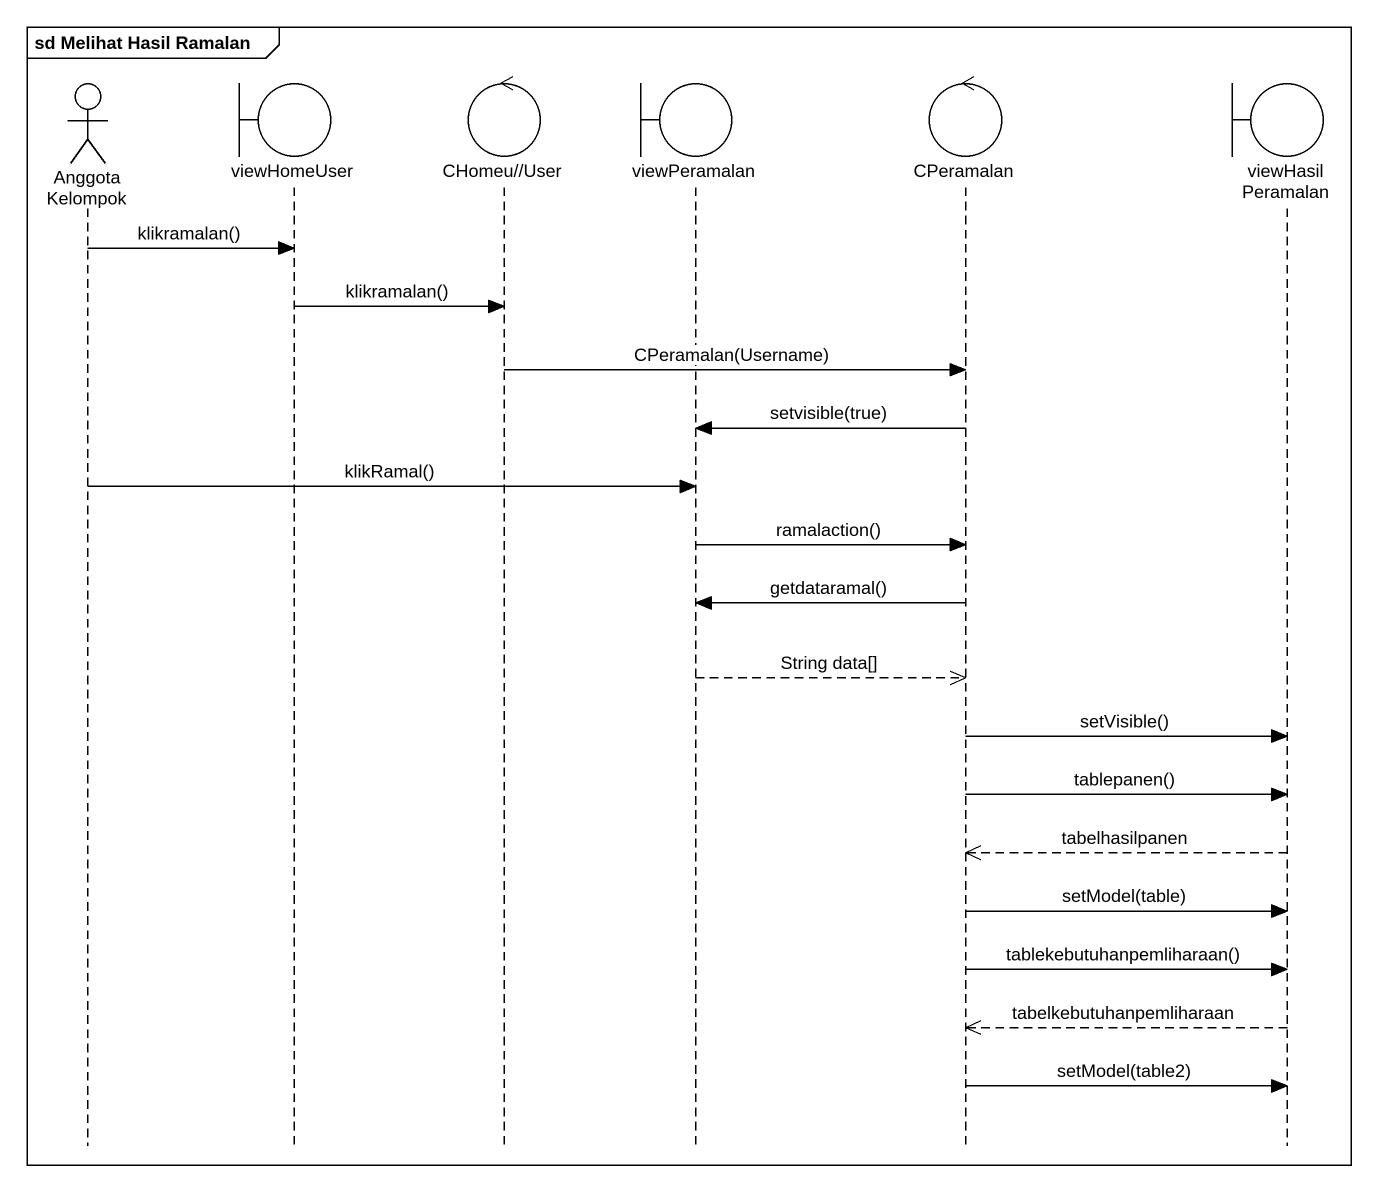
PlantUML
@startuml
mainframe sd Melihat Hasil Ramalan
hide footbox
actor "Anggota Kelompok" as Anggota_Kelompok
boundary viewHomeUser
control "CHomeu//User" as CHomeu_User
boundary viewPeramalan
control CPeramalan
boundary viewHasilPeramalan

Anggota_Kelompok -> viewHomeUser : klikramalan()
viewHomeUser -> CHomeu_User : klikramalan()
CHomeu_User -> CPeramalan : CPeramalan(Username)
CPeramalan -> viewPeramalan : setvisible(true)
Anggota_Kelompok -> viewPeramalan : klikRamal()
viewPeramalan -> CPeramalan : ramalaction()
CPeramalan -> viewPeramalan : getdataramal()
viewPeramalan -->> CPeramalan : String data[]
CPeramalan -> viewHasilPeramalan : setVisible()
CPeramalan -> viewHasilPeramalan : tablepanen()
viewHasilPeramalan -->> CPeramalan : tabelhasilpanen
CPeramalan -> viewHasilPeramalan : setModel(table)
CPeramalan -> viewHasilPeramalan : tablekebutuhanpemliharaan()
viewHasilPeramalan -->> CPeramalan : tabelkebutuhanpemliharaan
CPeramalan -> viewHasilPeramalan : setModel(table2)
@enduml
